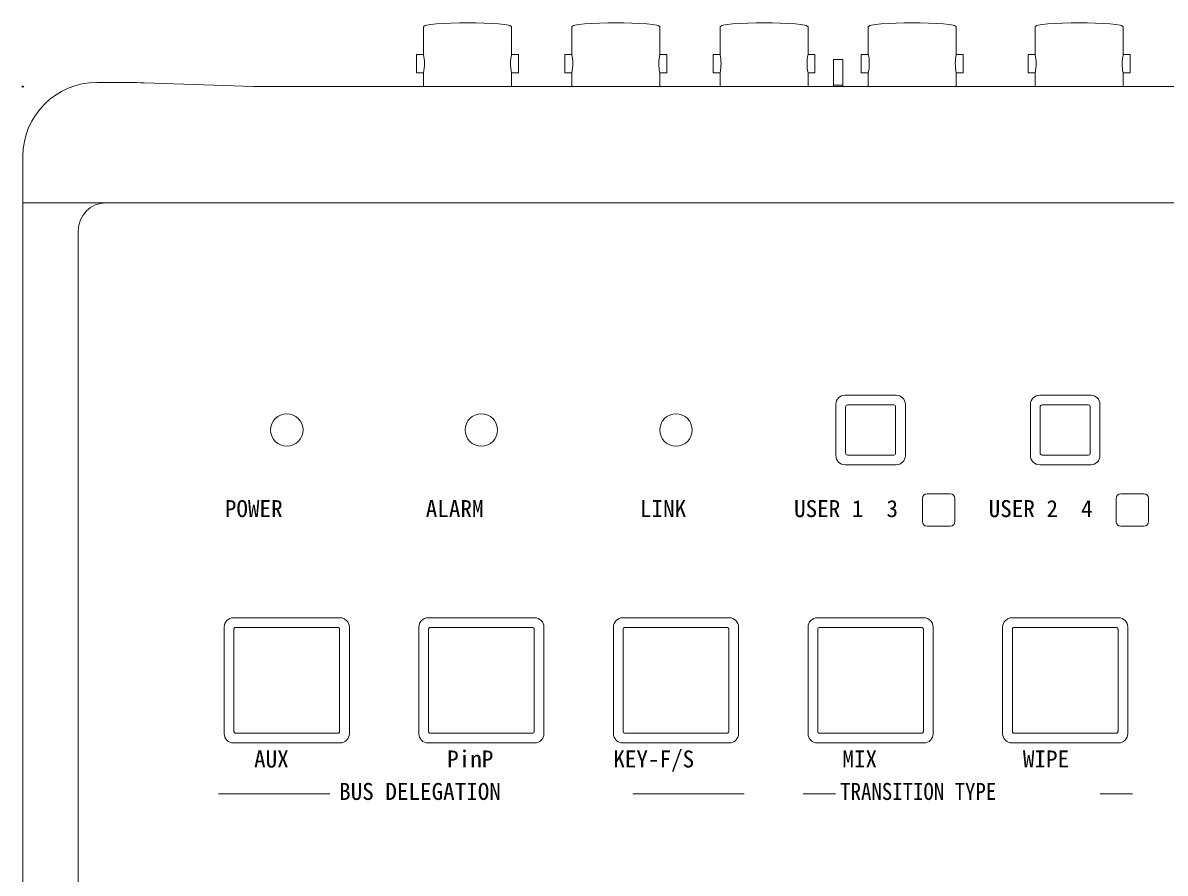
# Model space of a CAD drawing. Units: millimetres, scale not verified. Extents: x -63 to 62, y -57 to 57.
# Drawn here: x -45.72 to -21.07, y 13.63 to 31.97 of the extents above; entities that cross this region are included whole.
import ezdxf
from ezdxf.enums import TextEntityAlignment as Align

# ---------------------------------------------------------------- set-up
doc = ezdxf.new("R2010")
doc.units = ezdxf.units.MM
doc.header["$LTSCALE"] = 0.125
doc.header["$PDMODE"] = 32
doc.header["$PDSIZE"] = 0.025
doc.layers.add('0-4_GAIKEI', color=1, linetype='Continuous', lineweight=18)
doc.layers.add('0-5_SUNPO', color=7, linetype='Continuous', lineweight=18)
doc.layers.add('0-6_DEFPOINTS', color=7, linetype='Continuous')
doc.styles.add('ＭＳ ゴシック', font='')
doc.styles.get('ＭＳ ゴシック').set_extended_font_data('MS Gothic')

# ---------------------------------------------------------------- blocks, each defined once
blk = doc.blocks.new('D4')
at = {"layer": '0-6_DEFPOINTS'}
blk.add_point((-45.8933, 28.8356), dxfattribs=at)

msp = doc.modelspace()

# ---------------------------------------------------------------- linework, layer by layer
at = {"layer": '0-4_GAIKEI'}
for p, q in [((-37.0738, 31.8826), (-37.0738, 31.2856)), ((-35.1738, 31.2856), (-35.1738, 31.8826)), ((-33.8738, 31.8826), (-33.8738, 31.2856)), ((-31.9738, 31.2856), (-31.9738, 31.8826)), ((-30.6738, 31.8826), (-30.6738, 31.2856)), ((-28.7738, 31.2856), (-28.7738, 31.8826)), ((-27.4738, 31.8826), (-27.4738, 31.2856)), ((-25.5738, 31.2856), (-25.5738, 31.8826)), ((-23.8738, 31.8826), (-23.8738, 31.2856)), ((-21.9738, 31.2856), (-21.9738, 31.8826)), ((-37.2238, 30.8856), (-37.2238, 31.2856)), ((-37.0733, 31.2856), (-37.2238, 31.2856)), ((-35.0238, 31.2856), (-35.1741, 31.2856)), ((-35.0238, 30.8856), (-35.0238, 31.2856)), ((-34.0238, 31.2856), (-34.0238, 30.8856)), ((-33.8731, 31.2856), (-34.0238, 31.2856)), ((-31.8238, 31.2856), (-31.9745, 31.2856)), ((-31.8238, 31.2856), (-31.8238, 30.8856)), ((-30.8238, 30.8856), (-30.8238, 31.2856)), ((-30.6733, 31.2856), (-30.8238, 31.2856)), ((-28.6238, 31.2856), (-28.7741, 31.2856)), ((-28.6238, 30.8856), (-28.6238, 31.2856)), ((-28.2238, 30.6239), (-28.2238, 31.1716)), ((-28.0238, 31.1716), (-28.2238, 31.1716)), ((-28.0238, 31.1716), (-28.0238, 30.6239)), ((-27.4731, 31.2856), (-27.6238, 31.2856)), ((-27.6238, 31.2856), (-27.6238, 30.8856)), ((-25.4238, 31.2856), (-25.5745, 31.2856)), ((-25.4238, 31.2856), (-25.4238, 30.8856)), ((-24.0238, 31.2856), (-24.0238, 30.8856)), ((-23.8731, 31.2856), (-24.0238, 31.2856)), ((-21.8238, 31.2856), (-21.9745, 31.2856)), ((-21.8238, 31.2856), (-21.8238, 30.8856)), ((-37.2238, 30.8856), (-37.0738, 30.8856)), ((-37.0738, 30.8888), (-37.0738, 30.5971)), ((-35.1738, 30.5971), (-35.1738, 30.8871)), ((-35.1738, 30.8856), (-35.0238, 30.8856)), ((-34.0238, 30.8856), (-33.8738, 30.8856)), ((-33.8738, 30.8871), (-33.8738, 30.5971)), ((-31.9738, 30.5971), (-31.9738, 30.8888)), ((-31.9738, 30.8856), (-31.8238, 30.8856)), ((-30.8238, 30.8856), (-30.6738, 30.8856)), ((-30.6738, 30.8888), (-30.6738, 30.5971)), ((-28.7738, 30.5971), (-28.7738, 30.8871)), ((-28.7738, 30.8856), (-28.6238, 30.8856)), ((-27.6238, 30.8856), (-27.4738, 30.8856)), ((-27.4738, 30.8871), (-27.4738, 30.5971)), ((-25.5738, 30.5971), (-25.5738, 30.8888)), ((-25.5738, 30.8856), (-25.4238, 30.8856)), ((-24.0238, 30.8856), (-23.8738, 30.8856)), ((-23.8738, 30.8888), (-23.8738, 30.5971)), ((-21.9738, 30.5971), (-21.9738, 30.8871)), ((-21.9738, 30.8856), (-21.8238, 30.8856)), ((-28.0238, 30.6239), (-28.2238, 30.6239)), ((-28.2238, 30.5971), (-28.2238, 30.6239)), ((-28.0238, 30.5971), (-28.0238, 30.6239)), ((-43.9238, 28.0844), (-45.7203, 28.0844)), ((-45.6062, 28.0844), (-45.4063, 28.0844)), ((-5.5238, 28.0844), (-43.9238, 28.0844)), ((-44.5238, 27.4844), (-44.5238, -1.5156)), ((-26.8738, 23.9344), (-27.9738, 23.9344)), ((-22.6738, 23.9344), (-23.7738, 23.9344)), ((-28.1738, 23.7344), (-28.1738, 22.6344)), ((-27.9638, 23.6844), (-27.9638, 22.6844)), ((-26.9238, 23.7244), (-27.9238, 23.7244)), ((-26.8838, 22.6844), (-26.8838, 23.6844)), ((-26.6738, 22.6344), (-26.6738, 23.7344)), ((-23.9738, 23.7344), (-23.9738, 22.6344)), ((-23.7638, 23.6844), (-23.7638, 22.6844)), ((-22.7238, 23.7244), (-23.7238, 23.7244)), ((-22.6838, 22.6844), (-22.6838, 23.6844)), ((-22.4738, 22.6344), (-22.4738, 23.7344)), ((-27.9238, 22.6444), (-26.9238, 22.6444)), ((-23.7238, 22.6444), (-22.7238, 22.6444)), ((-27.9738, 22.4344), (-26.8738, 22.4344)), ((-23.7738, 22.4344), (-22.6738, 22.4344)), ((-26.3038, 21.2083), (-26.3038, 21.7083)), ((-26.2038, 21.8083), (-25.7038, 21.8083)), ((-25.6038, 21.7083), (-25.6038, 21.2083)), ((-22.1244, 21.2083), (-22.1244, 21.7083)), ((-22.0244, 21.8083), (-21.5244, 21.8083)), ((-21.4244, 21.7083), (-21.4244, 21.2083)), ((-25.7038, 21.1083), (-26.2038, 21.1083)), ((-21.5244, 21.1083), (-22.0244, 21.1083)), ((-38.8738, 19.1344), (-41.1738, 19.1344)), ((-34.6738, 19.1344), (-36.9738, 19.1344)), ((-30.4738, 19.1344), (-32.7738, 19.1344)), ((-26.2738, 19.1344), (-28.5738, 19.1344)), ((-22.0738, 19.1344), (-24.3738, 19.1344)), ((-41.3738, 18.9344), (-41.3738, 16.6344)), ((-38.9284, 18.9244), (-41.1191, 18.9244)), ((-38.8838, 16.689), (-38.8838, 18.8797)), ((-38.6738, 16.6344), (-38.6738, 18.9344)), ((-37.1738, 18.9344), (-37.1738, 16.6344)), ((-34.7284, 18.9244), (-36.9191, 18.9244)), ((-34.6838, 16.689), (-34.6838, 18.8797)), ((-34.4738, 16.6344), (-34.4738, 18.9344)), ((-32.9738, 18.9344), (-32.9738, 16.6344)), ((-32.7638, 18.8797), (-32.7638, 16.689)), ((-30.5284, 18.9244), (-32.7191, 18.9244)), ((-30.4838, 16.689), (-30.4838, 18.8797)), ((-30.2738, 16.6344), (-30.2738, 18.9344)), ((-28.7738, 18.9344), (-28.7738, 16.6344)), ((-28.5638, 18.8797), (-28.5638, 16.689)), ((-26.3284, 18.9244), (-28.5191, 18.9244)), ((-26.0738, 16.6344), (-26.0738, 18.9344)), ((-24.5738, 18.9344), (-24.5738, 16.6344)), ((-24.3638, 18.8797), (-24.3638, 16.689)), ((-22.1284, 18.9244), (-24.3191, 18.9244)), ((-22.0838, 16.689), (-22.0838, 18.8797)), ((-21.8738, 16.6344), (-21.8738, 18.9344)), ((-41.1191, 16.6444), (-38.9284, 16.6444)), ((-36.9191, 16.6444), (-34.7284, 16.6444)), ((-32.7191, 16.6444), (-30.5284, 16.6444)), ((-28.5191, 16.6444), (-26.3284, 16.6444)), ((-24.3191, 16.6444), (-22.1284, 16.6444)), ((-41.1738, 16.4344), (-38.8738, 16.4344)), ((-36.9738, 16.4344), (-34.6738, 16.4344)), ((-32.7738, 16.4344), (-30.4738, 16.4344)), ((-28.5738, 16.4344), (-26.2738, 16.4344)), ((-24.3738, 16.4344), (-22.0738, 16.4344)), ((-39.0945, 15.3343), (-41.4945, 15.3343)), ((-32.5531, 15.3343), (-30.1531, 15.3343)), ((-28.1792, 15.3343), (-28.8792, 15.3343)), ((-22.4684, 15.3343), (-21.7684, 15.3343))]:
    msp.add_line(p, q, dxfattribs=at)
at = {"layer": '0-4_GAIKEI', "color": 7}
for p, q in [((-43.738, 30.6809), (-44.1238, 30.6809)), ((-40.7446, 30.5894), (-43.0992, 30.6717)), ((-40.7446, 30.5894), (-8.703, 30.5894)), ((-45.7203, 29.0844), (-45.7203, -3.1156))]:
    msp.add_line(p, q, dxfattribs=at)
at = {"layer": '0-4_GAIKEI'}
for points in [[(-35.1738, 31.8826), (-35.1776, 31.89), (-35.1897, 31.8976), (-35.2105, 31.9053), (-35.2405, 31.913), (-35.3286, 31.9279), (-35.452, 31.9411), (-35.6039, 31.9519), (-35.7741, 31.9595), (-35.9509, 31.964), (-36.1238, 31.9654), (-36.2967, 31.964), (-36.4735, 31.9595), (-36.6436, 31.9519), (-36.7955, 31.9411), (-36.9189, 31.9279), (-37.0071, 31.913), (-37.0371, 31.9053), (-37.0579, 31.8976), (-37.07, 31.89), (-37.0738, 31.8826)], [(-31.9738, 31.8826), (-31.9776, 31.89), (-31.9897, 31.8976), (-32.0105, 31.9053), (-32.0405, 31.913), (-32.1286, 31.9279), (-32.252, 31.9411), (-32.4039, 31.9519), (-32.5741, 31.9595), (-32.7509, 31.964), (-32.9238, 31.9654), (-33.0967, 31.964), (-33.2735, 31.9595), (-33.4436, 31.9519), (-33.5955, 31.9411), (-33.7189, 31.9279), (-33.8071, 31.913), (-33.8371, 31.9053), (-33.8579, 31.8976), (-33.87, 31.89), (-33.8738, 31.8826)], [(-28.7738, 31.8826), (-28.7776, 31.89), (-28.7897, 31.8976), (-28.8105, 31.9053), (-28.8405, 31.913), (-28.9286, 31.9279), (-29.052, 31.9411), (-29.2039, 31.9519), (-29.3741, 31.9595), (-29.5509, 31.964), (-29.7238, 31.9654), (-29.8967, 31.964), (-30.0735, 31.9595), (-30.2436, 31.9519), (-30.3955, 31.9411), (-30.5189, 31.9279), (-30.6071, 31.913), (-30.6371, 31.9053), (-30.6579, 31.8976), (-30.67, 31.89), (-30.6738, 31.8826)], [(-25.5738, 31.8826), (-25.5776, 31.89), (-25.5897, 31.8976), (-25.6105, 31.9053), (-25.6405, 31.913), (-25.7286, 31.9279), (-25.852, 31.9411), (-26.0039, 31.9519), (-26.1741, 31.9595), (-26.3509, 31.964), (-26.5238, 31.9654), (-26.6967, 31.964), (-26.8735, 31.9595), (-27.0436, 31.9519), (-27.1955, 31.9411), (-27.3189, 31.9279), (-27.4071, 31.913), (-27.4371, 31.9053), (-27.4579, 31.8976), (-27.47, 31.89), (-27.4738, 31.8826)], [(-21.9738, 31.8826), (-21.9776, 31.89), (-21.9897, 31.8976), (-22.0105, 31.9053), (-22.0405, 31.913), (-22.1286, 31.9279), (-22.252, 31.9411), (-22.4039, 31.9519), (-22.5741, 31.9595), (-22.7509, 31.964), (-22.9238, 31.9654), (-23.0967, 31.964), (-23.2735, 31.9595), (-23.4436, 31.9519), (-23.5955, 31.9411), (-23.7189, 31.9279), (-23.8071, 31.913), (-23.8371, 31.9053), (-23.8579, 31.8976), (-23.87, 31.89), (-23.8738, 31.8826)], [(-41.1191, 18.9244), (-41.1282, 18.9239), (-41.1371, 18.9224), (-41.1457, 18.9192), (-41.1532, 18.914), (-41.1585, 18.9066), (-41.1617, 18.898), (-41.1633, 18.8889), (-41.1638, 18.8797)], [(-41.1638, 18.8797), (-41.1638, 16.689), (-41.1633, 16.68), (-41.1618, 16.671), (-41.1587, 16.6624), (-41.1534, 16.6549), (-41.146, 16.6496), (-41.1374, 16.6465), (-41.1284, 16.6449), (-41.1191, 16.6444)], [(-38.8838, 18.8797), (-38.8843, 18.8888), (-38.8858, 18.8977), (-38.8889, 18.9063), (-38.8942, 18.9138), (-38.9016, 18.9191), (-38.9102, 18.9223), (-38.9192, 18.9239), (-38.9284, 18.9244)], [(-36.9191, 18.9244), (-36.9282, 18.9239), (-36.9371, 18.9224), (-36.9457, 18.9192), (-36.9532, 18.914), (-36.9585, 18.9066), (-36.9617, 18.898), (-36.9633, 18.8889), (-36.9638, 18.8797), (-36.9638, 16.689)], [(-34.6838, 18.8797), (-34.6843, 18.8888), (-34.6858, 18.8977), (-34.6889, 18.9063), (-34.6942, 18.9138), (-34.7016, 18.9191), (-34.7102, 18.9223), (-34.7192, 18.9239), (-34.7284, 18.9244)], [(-32.7191, 18.9244), (-32.7282, 18.9239), (-32.7371, 18.9224), (-32.7457, 18.9192), (-32.7532, 18.914), (-32.7585, 18.9066), (-32.7617, 18.898), (-32.7633, 18.8889), (-32.7638, 18.8797)], [(-30.4838, 18.8797), (-30.4843, 18.8888), (-30.4858, 18.8977), (-30.4889, 18.9063), (-30.4942, 18.9138), (-30.5016, 18.9191), (-30.5102, 18.9223), (-30.5192, 18.9239), (-30.5284, 18.9244)], [(-28.5191, 18.9244), (-28.5282, 18.9239), (-28.5371, 18.9224), (-28.5457, 18.9192), (-28.5532, 18.914), (-28.5585, 18.9066), (-28.5617, 18.898), (-28.5633, 18.8889), (-28.5638, 18.8797)], [(-26.3284, 16.6444), (-26.3194, 16.6448), (-26.3105, 16.6464), (-26.3018, 16.6495), (-26.2943, 16.6548), (-26.289, 16.6622), (-26.2859, 16.6708), (-26.2843, 16.6798), (-26.2838, 16.689), (-26.2838, 18.8797), (-26.2843, 18.8888), (-26.2858, 18.8977), (-26.2889, 18.9063), (-26.2942, 18.9138), (-26.3016, 18.9191), (-26.3102, 18.9223), (-26.3192, 18.9239), (-26.3284, 18.9244)], [(-24.3191, 18.9244), (-24.3282, 18.9239), (-24.3371, 18.9224), (-24.3457, 18.9192), (-24.3532, 18.914), (-24.3585, 18.9066), (-24.3617, 18.898), (-24.3633, 18.8889), (-24.3638, 18.8797)], [(-22.0838, 18.8797), (-22.0843, 18.8888), (-22.0858, 18.8977), (-22.0889, 18.9063), (-22.0942, 18.9138), (-22.1016, 18.9191), (-22.1102, 18.9223), (-22.1192, 18.9239), (-22.1284, 18.9244)], [(-38.9284, 16.6444), (-38.9194, 16.6448), (-38.9105, 16.6464), (-38.9018, 16.6495), (-38.8943, 16.6548), (-38.889, 16.6622), (-38.8859, 16.6708), (-38.8843, 16.6798), (-38.8838, 16.689)], [(-36.9638, 16.689), (-36.9633, 16.68), (-36.9618, 16.671), (-36.9587, 16.6624), (-36.9534, 16.6549), (-36.946, 16.6496), (-36.9374, 16.6465), (-36.9284, 16.6449), (-36.9191, 16.6444)], [(-34.7284, 16.6444), (-34.7194, 16.6448), (-34.7105, 16.6464), (-34.7018, 16.6495), (-34.6943, 16.6548), (-34.689, 16.6622), (-34.6859, 16.6708), (-34.6843, 16.6798), (-34.6838, 16.689)], [(-32.7638, 16.689), (-32.7633, 16.68), (-32.7618, 16.671), (-32.7587, 16.6624), (-32.7534, 16.6549), (-32.746, 16.6496), (-32.7374, 16.6465), (-32.7284, 16.6449), (-32.7191, 16.6444)], [(-30.5284, 16.6444), (-30.5194, 16.6448), (-30.5105, 16.6464), (-30.5018, 16.6495), (-30.4943, 16.6548), (-30.489, 16.6622), (-30.4859, 16.6708), (-30.4843, 16.6798), (-30.4838, 16.689)], [(-28.5638, 16.689), (-28.5633, 16.68), (-28.5618, 16.671), (-28.5587, 16.6624), (-28.5534, 16.6549), (-28.546, 16.6496), (-28.5374, 16.6465), (-28.5284, 16.6449), (-28.5191, 16.6444)], [(-24.3638, 16.689), (-24.3633, 16.68), (-24.3618, 16.671), (-24.3587, 16.6624), (-24.3534, 16.6549), (-24.346, 16.6496), (-24.3374, 16.6465), (-24.3284, 16.6449), (-24.3191, 16.6444)], [(-22.1284, 16.6444), (-22.1194, 16.6448), (-22.1105, 16.6464), (-22.1018, 16.6495), (-22.0943, 16.6548), (-22.089, 16.6622), (-22.0859, 16.6708), (-22.0843, 16.6798), (-22.0838, 16.689)]]:
    msp.add_lwpolyline(points, dxfattribs=at)
for centre in [(-40.0238, 23.1844), (-40.0238, 23.1844), (-35.8238, 23.1844), (-35.8238, 23.1844), (-31.6238, 23.1844), (-31.6238, 23.1844)]:
    msp.add_circle(centre, 0.35, dxfattribs=at)
for centre, radius, start, end in [((-37.987, 31.0856), 0.935, 347.69474, 12.35138), ((-34.26, 31.0856), 0.9355, 167.65678, 192.3004), ((-34.787, 31.0856), 0.935, 347.69177, 12.34851), ((-31.06, 31.0856), 0.9355, 167.65694, 192.29876), ((-31.587, 31.0856), 0.935, 347.69474, 12.35138), ((-27.86, 31.0856), 0.9355, 167.65678, 192.3004), ((-28.387, 31.0856), 0.935, 347.69177, 12.34851), ((-24.66, 31.0856), 0.9355, 167.65694, 192.29876), ((-24.7876, 31.0856), 0.9355, 347.7013, 12.34303), ((-21.0606, 31.0856), 0.935, 167.65143, 192.30827), ((-43.9238, 27.4844), 0.6, 90, 180), ((-27.9738, 23.7344), 0.2, 90, 180), ((-26.8738, 23.7344), 0.2, 0, 90), ((-23.7738, 23.7344), 0.2, 90, 180), ((-22.6738, 23.7344), 0.2, 0, 90), ((-27.9238, 23.6844), 0.04, 90, 180), ((-26.9238, 23.6844), 0.04, 0, 90), ((-23.7238, 23.6844), 0.04, 90, 180), ((-22.7238, 23.6844), 0.04, 0, 90), ((-27.9238, 22.6844), 0.04, 180, 270), ((-26.9238, 22.6844), 0.04, 270, 0), ((-23.7238, 22.6844), 0.04, 180, 270), ((-22.7238, 22.6844), 0.04, 270, 0), ((-27.9738, 22.6344), 0.2, 180, 270), ((-26.8738, 22.6344), 0.2, 270, 0), ((-23.7738, 22.6344), 0.2, 180, 270), ((-22.6738, 22.6344), 0.2, 270, 0), ((-26.2038, 21.7083), 0.1, 90, 180), ((-25.7038, 21.7083), 0.1, 0, 90), ((-22.0244, 21.7083), 0.1, 90, 180), ((-21.5244, 21.7083), 0.1, 0, 90), ((-26.2038, 21.2083), 0.1, 180, 270), ((-25.7038, 21.2083), 0.1, 270, 0), ((-22.0244, 21.2083), 0.1, 180, 270), ((-21.5244, 21.2083), 0.1, 270, 0), ((-41.1738, 18.9344), 0.2, 90, 180), ((-38.8738, 18.9344), 0.2, 0, 90), ((-36.9738, 18.9344), 0.2, 90, 180), ((-34.6738, 18.9344), 0.2, 0, 90), ((-32.7738, 18.9344), 0.2, 90, 180), ((-30.4738, 18.9344), 0.2, 0, 90), ((-28.5738, 18.9344), 0.2, 90, 180), ((-26.2738, 18.9344), 0.2, 0, 90), ((-24.3738, 18.9344), 0.2, 90, 180), ((-22.0738, 18.9344), 0.2, 0, 90), ((-41.1738, 16.6344), 0.2, 180, 270), ((-38.8738, 16.6344), 0.2, 270, 0), ((-36.9738, 16.6344), 0.2, 180, 270), ((-34.6738, 16.6344), 0.2, 270, 0), ((-32.7738, 16.6344), 0.2, 180, 270), ((-30.4738, 16.6344), 0.2, 270, 0), ((-28.5738, 16.6344), 0.2, 180, 270), ((-26.2738, 16.6344), 0.2, 270, 0), ((-24.3738, 16.6344), 0.2, 180, 270), ((-22.0738, 16.6344), 0.2, 270, 0)]:
    msp.add_arc(centre, radius, start, end, dxfattribs=at)
at = {"layer": '0-4_GAIKEI', "color": 7}
for centre, radius, start, end in [((-44.1238, 29.0844), 1.5965, 90, 180), ((-43.7011, 11.1452), 19.5358, 88.23437, 90.10822)]:
    msp.add_arc(centre, radius, start, end, dxfattribs=at)

# ---------------------------------------------------------------- block references
at = {"layer": '0-5_SUNPO'}
msp.add_blockref('D4', (0.173, 1.7538), dxfattribs=at)

# ---------------------------------------------------------------- texts
at = {"layer": '0-4_GAIKEI', "color": 7, "style": 'ＭＳ ゴシック'}
for s, p in [('POWER', (-41.3608, 21.1952)), ('ALARM', (-37.0249, 21.1952)), ('LINK', (-32.401, 21.1952)), ('USER 1  3', (-29.076, 21.1952)), ('USER 2  4', (-24.876, 21.1952)), ('AUX', (-40.7303, 15.7952)), ('PinP', (-36.5629, 15.7952)), ('KEY-F/S', (-32.9771, 15.7952)), ('MIX', (-28.0325, 15.7952)), ('WIPE', (-24.1368, 15.7952)), ('BUS DELEGATION', (-38.8945, 15.0952))]:
    msp.add_text(s, height=0.3666, dxfattribs=at).set_placement(p, align=Align.BOTTOM_LEFT)
at = {"layer": '0-4_GAIKEI', "color": 7, "style": 'ＭＳ ゴシック', "width": 0.9}
msp.add_text('TRANSITION TYPE', height=0.3666, dxfattribs=at).set_placement((-28.0792, 15.0952), align=Align.BOTTOM_LEFT)

doc.saveas('drawing.dxf')
